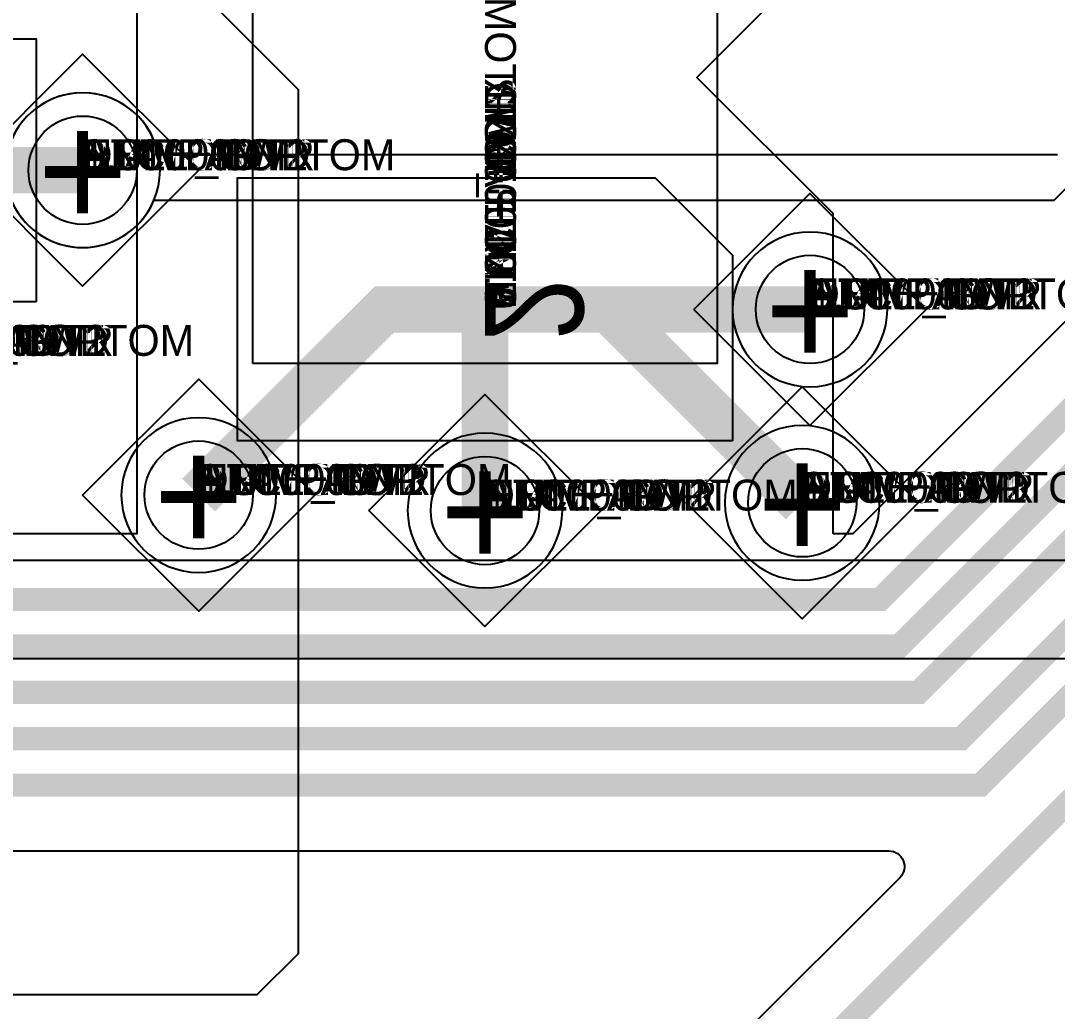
# Model space of a CAD drawing. Extents: x 0 to 323, y 0 to 320.
# Drawn here: x 45 to 51.7, y 5.96 to 12.37 of the extents above; entities that cross this region are included whole.
import ezdxf
from ezdxf.enums import TextEntityAlignment as Align

# ---------------------------------------------------------------- set-up
doc = ezdxf.new("R2010")
doc.units = 0
doc.header["$MEASUREMENT"] = 0
doc.layers.get('0').update_dxf_attribs({"linetype": 'CONTINUOUS'})
for name, color, linetype in [('CDN_FIGURES', 7, 'CONTINUOUS'), ('ETCH_BOTTOM', 7, 'CONTINUOUS'), ('ETCH_GND', 3, 'CONTINUOUS'), ('ETCH_INT1', 4, 'CONTINUOUS'), ('ETCH_INT2', 5, 'CONTINUOUS'), ('ETCH_PWR', 6, 'CONTINUOUS'), ('ETCH_TOP', 2, 'CONTINUOUS'), ('MANUFACTURING_NCLEGEND-1-6', 8, 'CONTINUOUS'), ('PACKAGE_GEOMETRY_ASSEMBLY_TOP', 11, 'CONTINUOUS'), ('PACKAGE_GEOMETRY_PIN_NUMBER', 9, 'CONTINUOUS')]:
    doc.layers.add(name, color=color, linetype=linetype)

# ---------------------------------------------------------------- blocks, each defined once
blk = doc.blocks.new('PAD_INFO')
for tag in ['SHAPE_TYPE', 'PAD_HEIGHT', 'PAD_LAYER', 'PAD_TYPE', 'PAD_WIDTH']:
    blk.add_attdef(tag, (0, 0), '', height=0.2)
at = {"flags": 2}
blk.add_attdef('CDN_TYPE', (0, 0), '', height=0.2, dxfattribs=at)
blk = doc.blocks.new('DRILL_INFO')
at = {"flags": 2}
blk.add_attdef('CDN_TYPE', (0, 0), '', height=0.2, dxfattribs=at)
for tag in ['FSHAPE', 'FCHAR', 'DRILL_HEIGHT', 'DIAMETER', 'PLATED', 'DRILL_WIDTH']:
    blk.add_attdef(tag, (0, 0), '', height=0.2)
blk = doc.blocks.new('VIA0700X0300')
at = {"layer": 'ETCH_BOTTOM'}
blk.add_circle((0, 0), 0.35, dxfattribs=at)
at = {"layer": 'ETCH_GND'}
blk.add_circle((0, 0), 0.35, dxfattribs=at)
at = {"layer": 'ETCH_INT1'}
blk.add_circle((0, 0), 0.35, dxfattribs=at)
at = {"layer": 'ETCH_INT2'}
blk.add_circle((0, 0), 0.35, dxfattribs=at)
at = {"layer": 'ETCH_PWR'}
blk.add_circle((0, 0), 0.35, dxfattribs=at)
at = {"layer": 'ETCH_TOP'}
blk.add_circle((0, 0), 0.35, dxfattribs=at)
ref = blk.add_blockref('PAD_INFO', (0, 0))
ref.add_attrib('PAD_LAYER', 'ETCH_TOP', (0, 0), dxfattribs={"height": 0.2})
ref.add_attrib('SHAPE_TYPE', 'NULL', (0, 0), dxfattribs={"height": 0.2})
ref.add_attrib('PAD_TYPE', 'ANTIPAD', (0, 0), dxfattribs={"height": 0.2})
ref.add_attrib('PAD_WIDTH', '0.000000', (0, 0), dxfattribs={"height": 0.2})
ref.add_attrib('PAD_HEIGHT', '0.000000', (0, 0), dxfattribs={"height": 0.2})
ref = blk.add_blockref('PAD_INFO', (0, 0))
ref.add_attrib('PAD_LAYER', 'ETCH_GND', (0, 0), dxfattribs={"height": 0.2})
ref.add_attrib('SHAPE_TYPE', 'NULL', (0, 0), dxfattribs={"height": 0.2})
ref.add_attrib('PAD_TYPE', 'ANTIPAD', (0, 0), dxfattribs={"height": 0.2})
ref.add_attrib('PAD_WIDTH', '0.000000', (0, 0), dxfattribs={"height": 0.2})
ref.add_attrib('PAD_HEIGHT', '0.000000', (0, 0), dxfattribs={"height": 0.2})
ref = blk.add_blockref('PAD_INFO', (0, 0))
ref.add_attrib('PAD_LAYER', 'ETCH_INT1', (0, 0), dxfattribs={"height": 0.2})
ref.add_attrib('SHAPE_TYPE', 'NULL', (0, 0), dxfattribs={"height": 0.2})
ref.add_attrib('PAD_TYPE', 'ANTIPAD', (0, 0), dxfattribs={"height": 0.2})
ref.add_attrib('PAD_WIDTH', '0.000000', (0, 0), dxfattribs={"height": 0.2})
ref.add_attrib('PAD_HEIGHT', '0.000000', (0, 0), dxfattribs={"height": 0.2})
ref = blk.add_blockref('PAD_INFO', (0, 0))
ref.add_attrib('PAD_LAYER', 'ETCH_INT2', (0, 0), dxfattribs={"height": 0.2})
ref.add_attrib('SHAPE_TYPE', 'NULL', (0, 0), dxfattribs={"height": 0.2})
ref.add_attrib('PAD_TYPE', 'ANTIPAD', (0, 0), dxfattribs={"height": 0.2})
ref.add_attrib('PAD_WIDTH', '0.000000', (0, 0), dxfattribs={"height": 0.2})
ref.add_attrib('PAD_HEIGHT', '0.000000', (0, 0), dxfattribs={"height": 0.2})
ref = blk.add_blockref('PAD_INFO', (0, 0))
ref.add_attrib('PAD_LAYER', 'ETCH_PWR', (0, 0), dxfattribs={"height": 0.2})
ref.add_attrib('SHAPE_TYPE', 'NULL', (0, 0), dxfattribs={"height": 0.2})
ref.add_attrib('PAD_TYPE', 'ANTIPAD', (0, 0), dxfattribs={"height": 0.2})
ref.add_attrib('PAD_WIDTH', '0.000000', (0, 0), dxfattribs={"height": 0.2})
ref.add_attrib('PAD_HEIGHT', '0.000000', (0, 0), dxfattribs={"height": 0.2})
ref = blk.add_blockref('PAD_INFO', (0, 0))
ref.add_attrib('PAD_LAYER', 'ETCH_BOTTOM', (0, 0), dxfattribs={"height": 0.2})
ref.add_attrib('SHAPE_TYPE', 'NULL', (0, 0), dxfattribs={"height": 0.2})
ref.add_attrib('PAD_TYPE', 'ANTIPAD', (0, 0), dxfattribs={"height": 0.2})
ref.add_attrib('PAD_WIDTH', '0.000000', (0, 0), dxfattribs={"height": 0.2})
ref.add_attrib('PAD_HEIGHT', '0.000000', (0, 0), dxfattribs={"height": 0.2})
ref = blk.add_blockref('PAD_INFO', (0, 0))
ref.add_attrib('PAD_LAYER', 'ETCH_TOP', (0, 0), dxfattribs={"height": 0.2})
ref.add_attrib('SHAPE_TYPE', 'NULL', (0, 0), dxfattribs={"height": 0.2})
ref.add_attrib('PAD_TYPE', 'THERMAL', (0, 0), dxfattribs={"height": 0.2})
ref.add_attrib('PAD_WIDTH', '0.000000', (0, 0), dxfattribs={"height": 0.2})
ref.add_attrib('PAD_HEIGHT', '0.000000', (0, 0), dxfattribs={"height": 0.2})
ref = blk.add_blockref('PAD_INFO', (0, 0))
ref.add_attrib('PAD_LAYER', 'ETCH_GND', (0, 0), dxfattribs={"height": 0.2})
ref.add_attrib('SHAPE_TYPE', 'NULL', (0, 0), dxfattribs={"height": 0.2})
ref.add_attrib('PAD_TYPE', 'THERMAL', (0, 0), dxfattribs={"height": 0.2})
ref.add_attrib('PAD_WIDTH', '0.000000', (0, 0), dxfattribs={"height": 0.2})
ref.add_attrib('PAD_HEIGHT', '0.000000', (0, 0), dxfattribs={"height": 0.2})
ref = blk.add_blockref('PAD_INFO', (0, 0))
ref.add_attrib('PAD_LAYER', 'ETCH_INT1', (0, 0), dxfattribs={"height": 0.2})
ref.add_attrib('SHAPE_TYPE', 'NULL', (0, 0), dxfattribs={"height": 0.2})
ref.add_attrib('PAD_TYPE', 'THERMAL', (0, 0), dxfattribs={"height": 0.2})
ref.add_attrib('PAD_WIDTH', '0.000000', (0, 0), dxfattribs={"height": 0.2})
ref.add_attrib('PAD_HEIGHT', '0.000000', (0, 0), dxfattribs={"height": 0.2})
ref = blk.add_blockref('PAD_INFO', (0, 0))
ref.add_attrib('PAD_LAYER', 'ETCH_INT2', (0, 0), dxfattribs={"height": 0.2})
ref.add_attrib('SHAPE_TYPE', 'NULL', (0, 0), dxfattribs={"height": 0.2})
ref.add_attrib('PAD_TYPE', 'THERMAL', (0, 0), dxfattribs={"height": 0.2})
ref.add_attrib('PAD_WIDTH', '0.000000', (0, 0), dxfattribs={"height": 0.2})
ref.add_attrib('PAD_HEIGHT', '0.000000', (0, 0), dxfattribs={"height": 0.2})
ref = blk.add_blockref('PAD_INFO', (0, 0))
ref.add_attrib('PAD_LAYER', 'ETCH_PWR', (0, 0), dxfattribs={"height": 0.2})
ref.add_attrib('SHAPE_TYPE', 'NULL', (0, 0), dxfattribs={"height": 0.2})
ref.add_attrib('PAD_TYPE', 'THERMAL', (0, 0), dxfattribs={"height": 0.2})
ref.add_attrib('PAD_WIDTH', '0.000000', (0, 0), dxfattribs={"height": 0.2})
ref.add_attrib('PAD_HEIGHT', '0.000000', (0, 0), dxfattribs={"height": 0.2})
ref = blk.add_blockref('PAD_INFO', (0, 0))
ref.add_attrib('PAD_LAYER', 'ETCH_BOTTOM', (0, 0), dxfattribs={"height": 0.2})
ref.add_attrib('SHAPE_TYPE', 'NULL', (0, 0), dxfattribs={"height": 0.2})
ref.add_attrib('PAD_TYPE', 'THERMAL', (0, 0), dxfattribs={"height": 0.2})
ref.add_attrib('PAD_WIDTH', '0.000000', (0, 0), dxfattribs={"height": 0.2})
ref.add_attrib('PAD_HEIGHT', '0.000000', (0, 0), dxfattribs={"height": 0.2})
ref = blk.add_blockref('PAD_INFO', (0, 0))
ref.add_attrib('PAD_LAYER', 'ETCH_TOP', (0, 0), dxfattribs={"height": 0.2})
ref.add_attrib('SHAPE_TYPE', 'CIRCLE', (0, 0), dxfattribs={"height": 0.2})
ref.add_attrib('PAD_TYPE', 'REGULAR', (0, 0), dxfattribs={"height": 0.2})
ref.add_attrib('PAD_WIDTH', '0.700000', (0, 0), dxfattribs={"height": 0.2})
ref.add_attrib('PAD_HEIGHT', '0.700000', (0, 0), dxfattribs={"height": 0.2})
ref = blk.add_blockref('PAD_INFO', (0, 0))
ref.add_attrib('PAD_LAYER', 'ETCH_GND', (0, 0), dxfattribs={"height": 0.2})
ref.add_attrib('SHAPE_TYPE', 'CIRCLE', (0, 0), dxfattribs={"height": 0.2})
ref.add_attrib('PAD_TYPE', 'REGULAR', (0, 0), dxfattribs={"height": 0.2})
ref.add_attrib('PAD_WIDTH', '0.700000', (0, 0), dxfattribs={"height": 0.2})
ref.add_attrib('PAD_HEIGHT', '0.700000', (0, 0), dxfattribs={"height": 0.2})
ref = blk.add_blockref('PAD_INFO', (0, 0))
ref.add_attrib('PAD_LAYER', 'ETCH_INT1', (0, 0), dxfattribs={"height": 0.2})
ref.add_attrib('SHAPE_TYPE', 'CIRCLE', (0, 0), dxfattribs={"height": 0.2})
ref.add_attrib('PAD_TYPE', 'REGULAR', (0, 0), dxfattribs={"height": 0.2})
ref.add_attrib('PAD_WIDTH', '0.700000', (0, 0), dxfattribs={"height": 0.2})
ref.add_attrib('PAD_HEIGHT', '0.700000', (0, 0), dxfattribs={"height": 0.2})
ref = blk.add_blockref('PAD_INFO', (0, 0))
ref.add_attrib('PAD_LAYER', 'ETCH_INT2', (0, 0), dxfattribs={"height": 0.2})
ref.add_attrib('SHAPE_TYPE', 'CIRCLE', (0, 0), dxfattribs={"height": 0.2})
ref.add_attrib('PAD_TYPE', 'REGULAR', (0, 0), dxfattribs={"height": 0.2})
ref.add_attrib('PAD_WIDTH', '0.700000', (0, 0), dxfattribs={"height": 0.2})
ref.add_attrib('PAD_HEIGHT', '0.700000', (0, 0), dxfattribs={"height": 0.2})
ref = blk.add_blockref('PAD_INFO', (0, 0))
ref.add_attrib('PAD_LAYER', 'ETCH_PWR', (0, 0), dxfattribs={"height": 0.2})
ref.add_attrib('SHAPE_TYPE', 'CIRCLE', (0, 0), dxfattribs={"height": 0.2})
ref.add_attrib('PAD_TYPE', 'REGULAR', (0, 0), dxfattribs={"height": 0.2})
ref.add_attrib('PAD_WIDTH', '0.700000', (0, 0), dxfattribs={"height": 0.2})
ref.add_attrib('PAD_HEIGHT', '0.700000', (0, 0), dxfattribs={"height": 0.2})
ref = blk.add_blockref('PAD_INFO', (0, 0))
ref.add_attrib('PAD_LAYER', 'ETCH_BOTTOM', (0, 0), dxfattribs={"height": 0.2})
ref.add_attrib('SHAPE_TYPE', 'CIRCLE', (0, 0), dxfattribs={"height": 0.2})
ref.add_attrib('PAD_TYPE', 'REGULAR', (0, 0), dxfattribs={"height": 0.2})
ref.add_attrib('PAD_WIDTH', '0.700000', (0, 0), dxfattribs={"height": 0.2})
ref.add_attrib('PAD_HEIGHT', '0.700000', (0, 0), dxfattribs={"height": 0.2})
ref = blk.add_blockref('DRILL_INFO', (0, 0))
ref.add_attrib('DIAMETER', '0.300000', (0, 0), dxfattribs={"height": 0.2})
ref.add_attrib('PLATED', 'PLATED', (0, 0), dxfattribs={"height": 0.2})
ref.add_attrib('FSHAPE', 'DIAMOND', (0, 0), dxfattribs={"height": 0.2})
ref.add_attrib('FCHAR', '+', (0, 0), dxfattribs={"height": 0.2})
ref.add_attrib('DRILL_WIDTH', '1.500000', (0, 0), dxfattribs={"height": 0.2})
ref.add_attrib('DRILL_HEIGHT', '1.500000', (0, 0), dxfattribs={"height": 0.2})
for tag in ['CDN_TYPE', 'PIN']:
    blk.add_attdef(tag, (0, 0), '', height=0.2)
at = {"flags": 2}
for tag in ['PSTKNAME', 'BBV']:
    blk.add_attdef(tag, (0, 0), '', height=0.2, dxfattribs=at)
blk = doc.blocks.new('FIGURE_DIAMOND')
at = {"layer": 'CDN_FIGURES'}
blk.add_lwpolyline([(-0.5, 0), (0, 0.5), (0.5, 0), (0, -0.5)], close=True, dxfattribs=at)
blk = doc.blocks.new('RC1700X3200TS_C')
at = {"layer": 'ETCH_TOP'}
blk.add_lwpolyline([(-0.85, 1.6), (-0.85, -1.6), (0.85, -1.6), (0.85, 1.1), (0.35, 1.6)], close=True, dxfattribs=at)
ref = blk.add_blockref('PAD_INFO', (0, 0))
ref.add_attrib('PAD_LAYER', 'ETCH_TOP', (0, 0), dxfattribs={"height": 0.2})
ref.add_attrib('SHAPE_TYPE', 'NULL', (0, 0), dxfattribs={"height": 0.2})
ref.add_attrib('PAD_TYPE', 'ANTIPAD', (0, 0), dxfattribs={"height": 0.2})
ref.add_attrib('PAD_WIDTH', '0.000000', (0, 0), dxfattribs={"height": 0.2})
ref.add_attrib('PAD_HEIGHT', '0.000000', (0, 0), dxfattribs={"height": 0.2})
ref = blk.add_blockref('PAD_INFO', (0, 0))
ref.add_attrib('PAD_LAYER', 'ETCH_GND', (0, 0), dxfattribs={"height": 0.2})
ref.add_attrib('SHAPE_TYPE', 'NULL', (0, 0), dxfattribs={"height": 0.2})
ref.add_attrib('PAD_TYPE', 'ANTIPAD', (0, 0), dxfattribs={"height": 0.2})
ref.add_attrib('PAD_WIDTH', '0.000000', (0, 0), dxfattribs={"height": 0.2})
ref.add_attrib('PAD_HEIGHT', '0.000000', (0, 0), dxfattribs={"height": 0.2})
ref = blk.add_blockref('PAD_INFO', (0, 0))
ref.add_attrib('PAD_LAYER', 'ETCH_INT1', (0, 0), dxfattribs={"height": 0.2})
ref.add_attrib('SHAPE_TYPE', 'NULL', (0, 0), dxfattribs={"height": 0.2})
ref.add_attrib('PAD_TYPE', 'ANTIPAD', (0, 0), dxfattribs={"height": 0.2})
ref.add_attrib('PAD_WIDTH', '0.000000', (0, 0), dxfattribs={"height": 0.2})
ref.add_attrib('PAD_HEIGHT', '0.000000', (0, 0), dxfattribs={"height": 0.2})
ref = blk.add_blockref('PAD_INFO', (0, 0))
ref.add_attrib('PAD_LAYER', 'ETCH_INT2', (0, 0), dxfattribs={"height": 0.2})
ref.add_attrib('SHAPE_TYPE', 'NULL', (0, 0), dxfattribs={"height": 0.2})
ref.add_attrib('PAD_TYPE', 'ANTIPAD', (0, 0), dxfattribs={"height": 0.2})
ref.add_attrib('PAD_WIDTH', '0.000000', (0, 0), dxfattribs={"height": 0.2})
ref.add_attrib('PAD_HEIGHT', '0.000000', (0, 0), dxfattribs={"height": 0.2})
ref = blk.add_blockref('PAD_INFO', (0, 0))
ref.add_attrib('PAD_LAYER', 'ETCH_PWR', (0, 0), dxfattribs={"height": 0.2})
ref.add_attrib('SHAPE_TYPE', 'NULL', (0, 0), dxfattribs={"height": 0.2})
ref.add_attrib('PAD_TYPE', 'ANTIPAD', (0, 0), dxfattribs={"height": 0.2})
ref.add_attrib('PAD_WIDTH', '0.000000', (0, 0), dxfattribs={"height": 0.2})
ref.add_attrib('PAD_HEIGHT', '0.000000', (0, 0), dxfattribs={"height": 0.2})
ref = blk.add_blockref('PAD_INFO', (0, 0))
ref.add_attrib('PAD_LAYER', 'ETCH_BOTTOM', (0, 0), dxfattribs={"height": 0.2})
ref.add_attrib('SHAPE_TYPE', 'NULL', (0, 0), dxfattribs={"height": 0.2})
ref.add_attrib('PAD_TYPE', 'ANTIPAD', (0, 0), dxfattribs={"height": 0.2})
ref.add_attrib('PAD_WIDTH', '0.000000', (0, 0), dxfattribs={"height": 0.2})
ref.add_attrib('PAD_HEIGHT', '0.000000', (0, 0), dxfattribs={"height": 0.2})
ref = blk.add_blockref('PAD_INFO', (0, 0))
ref.add_attrib('PAD_LAYER', 'ETCH_TOP', (0, 0), dxfattribs={"height": 0.2})
ref.add_attrib('SHAPE_TYPE', 'NULL', (0, 0), dxfattribs={"height": 0.2})
ref.add_attrib('PAD_TYPE', 'THERMAL', (0, 0), dxfattribs={"height": 0.2})
ref.add_attrib('PAD_WIDTH', '0.000000', (0, 0), dxfattribs={"height": 0.2})
ref.add_attrib('PAD_HEIGHT', '0.000000', (0, 0), dxfattribs={"height": 0.2})
ref = blk.add_blockref('PAD_INFO', (0, 0))
ref.add_attrib('PAD_LAYER', 'ETCH_GND', (0, 0), dxfattribs={"height": 0.2})
ref.add_attrib('SHAPE_TYPE', 'NULL', (0, 0), dxfattribs={"height": 0.2})
ref.add_attrib('PAD_TYPE', 'THERMAL', (0, 0), dxfattribs={"height": 0.2})
ref.add_attrib('PAD_WIDTH', '0.000000', (0, 0), dxfattribs={"height": 0.2})
ref.add_attrib('PAD_HEIGHT', '0.000000', (0, 0), dxfattribs={"height": 0.2})
ref = blk.add_blockref('PAD_INFO', (0, 0))
ref.add_attrib('PAD_LAYER', 'ETCH_INT1', (0, 0), dxfattribs={"height": 0.2})
ref.add_attrib('SHAPE_TYPE', 'NULL', (0, 0), dxfattribs={"height": 0.2})
ref.add_attrib('PAD_TYPE', 'THERMAL', (0, 0), dxfattribs={"height": 0.2})
ref.add_attrib('PAD_WIDTH', '0.000000', (0, 0), dxfattribs={"height": 0.2})
ref.add_attrib('PAD_HEIGHT', '0.000000', (0, 0), dxfattribs={"height": 0.2})
ref = blk.add_blockref('PAD_INFO', (0, 0))
ref.add_attrib('PAD_LAYER', 'ETCH_INT2', (0, 0), dxfattribs={"height": 0.2})
ref.add_attrib('SHAPE_TYPE', 'NULL', (0, 0), dxfattribs={"height": 0.2})
ref.add_attrib('PAD_TYPE', 'THERMAL', (0, 0), dxfattribs={"height": 0.2})
ref.add_attrib('PAD_WIDTH', '0.000000', (0, 0), dxfattribs={"height": 0.2})
ref.add_attrib('PAD_HEIGHT', '0.000000', (0, 0), dxfattribs={"height": 0.2})
ref = blk.add_blockref('PAD_INFO', (0, 0))
ref.add_attrib('PAD_LAYER', 'ETCH_PWR', (0, 0), dxfattribs={"height": 0.2})
ref.add_attrib('SHAPE_TYPE', 'NULL', (0, 0), dxfattribs={"height": 0.2})
ref.add_attrib('PAD_TYPE', 'THERMAL', (0, 0), dxfattribs={"height": 0.2})
ref.add_attrib('PAD_WIDTH', '0.000000', (0, 0), dxfattribs={"height": 0.2})
ref.add_attrib('PAD_HEIGHT', '0.000000', (0, 0), dxfattribs={"height": 0.2})
ref = blk.add_blockref('PAD_INFO', (0, 0))
ref.add_attrib('PAD_LAYER', 'ETCH_BOTTOM', (0, 0), dxfattribs={"height": 0.2})
ref.add_attrib('SHAPE_TYPE', 'NULL', (0, 0), dxfattribs={"height": 0.2})
ref.add_attrib('PAD_TYPE', 'THERMAL', (0, 0), dxfattribs={"height": 0.2})
ref.add_attrib('PAD_WIDTH', '0.000000', (0, 0), dxfattribs={"height": 0.2})
ref.add_attrib('PAD_HEIGHT', '0.000000', (0, 0), dxfattribs={"height": 0.2})
ref = blk.add_blockref('PAD_INFO', (0, 0))
ref.add_attrib('PAD_LAYER', 'ETCH_TOP', (0, 0), dxfattribs={"height": 0.2})
ref.add_attrib('SHAPE_TYPE', 'SHAPE', (0, 0), dxfattribs={"height": 0.2})
ref.add_attrib('PAD_TYPE', 'REGULAR', (0, 0), dxfattribs={"height": 0.2})
ref.add_attrib('PAD_WIDTH', '1.700000', (0, 0), dxfattribs={"height": 0.2})
ref.add_attrib('PAD_HEIGHT', '3.200000', (0, 0), dxfattribs={"height": 0.2})
ref = blk.add_blockref('PAD_INFO', (0, 0))
ref.add_attrib('PAD_LAYER', 'ETCH_GND', (0, 0), dxfattribs={"height": 0.2})
ref.add_attrib('SHAPE_TYPE', 'NULL', (0, 0), dxfattribs={"height": 0.2})
ref.add_attrib('PAD_TYPE', 'REGULAR', (0, 0), dxfattribs={"height": 0.2})
ref.add_attrib('PAD_WIDTH', '0.000000', (0, 0), dxfattribs={"height": 0.2})
ref.add_attrib('PAD_HEIGHT', '0.000000', (0, 0), dxfattribs={"height": 0.2})
ref = blk.add_blockref('PAD_INFO', (0, 0))
ref.add_attrib('PAD_LAYER', 'ETCH_INT1', (0, 0), dxfattribs={"height": 0.2})
ref.add_attrib('SHAPE_TYPE', 'NULL', (0, 0), dxfattribs={"height": 0.2})
ref.add_attrib('PAD_TYPE', 'REGULAR', (0, 0), dxfattribs={"height": 0.2})
ref.add_attrib('PAD_WIDTH', '0.000000', (0, 0), dxfattribs={"height": 0.2})
ref.add_attrib('PAD_HEIGHT', '0.000000', (0, 0), dxfattribs={"height": 0.2})
ref = blk.add_blockref('PAD_INFO', (0, 0))
ref.add_attrib('PAD_LAYER', 'ETCH_INT2', (0, 0), dxfattribs={"height": 0.2})
ref.add_attrib('SHAPE_TYPE', 'NULL', (0, 0), dxfattribs={"height": 0.2})
ref.add_attrib('PAD_TYPE', 'REGULAR', (0, 0), dxfattribs={"height": 0.2})
ref.add_attrib('PAD_WIDTH', '0.000000', (0, 0), dxfattribs={"height": 0.2})
ref.add_attrib('PAD_HEIGHT', '0.000000', (0, 0), dxfattribs={"height": 0.2})
ref = blk.add_blockref('PAD_INFO', (0, 0))
ref.add_attrib('PAD_LAYER', 'ETCH_PWR', (0, 0), dxfattribs={"height": 0.2})
ref.add_attrib('SHAPE_TYPE', 'NULL', (0, 0), dxfattribs={"height": 0.2})
ref.add_attrib('PAD_TYPE', 'REGULAR', (0, 0), dxfattribs={"height": 0.2})
ref.add_attrib('PAD_WIDTH', '0.000000', (0, 0), dxfattribs={"height": 0.2})
ref.add_attrib('PAD_HEIGHT', '0.000000', (0, 0), dxfattribs={"height": 0.2})
ref = blk.add_blockref('PAD_INFO', (0, 0))
ref.add_attrib('PAD_LAYER', 'ETCH_BOTTOM', (0, 0), dxfattribs={"height": 0.2})
ref.add_attrib('SHAPE_TYPE', 'NULL', (0, 0), dxfattribs={"height": 0.2})
ref.add_attrib('PAD_TYPE', 'REGULAR', (0, 0), dxfattribs={"height": 0.2})
ref.add_attrib('PAD_WIDTH', '0.000000', (0, 0), dxfattribs={"height": 0.2})
ref.add_attrib('PAD_HEIGHT', '0.000000', (0, 0), dxfattribs={"height": 0.2})
ref = blk.add_blockref('DRILL_INFO', (0, 0))
ref.add_attrib('DIAMETER', '0.000000', (0, 0), dxfattribs={"height": 0.2})
ref.add_attrib('PLATED', 'PLATED', (0, 0), dxfattribs={"height": 0.2})
ref.add_attrib('FSHAPE', 'NULL', (0, 0), dxfattribs={"height": 0.2})
ref.add_attrib('DRILL_WIDTH', '0.000000', (0, 0), dxfattribs={"height": 0.2})
ref.add_attrib('DRILL_HEIGHT', '0.000000', (0, 0), dxfattribs={"height": 0.2})
for tag in ['CDN_TYPE', 'PIN']:
    blk.add_attdef(tag, (0, 0), '', height=0.2)
at = {"flags": 2}
for tag in ['PSTKNAME', 'BBV']:
    blk.add_attdef(tag, (0, 0), '', height=0.2, dxfattribs=at)
blk = doc.blocks.new('F136')
at = {"layer": 'PACKAGE_GEOMETRY_ASSEMBLY_TOP'}
blk.add_lwpolyline([(-3.35, -1.5), (0.35, -1.5), (0.35, 1.5), (-3.35, 1.5)], close=True, dxfattribs=at)
at = {"layer": 'ETCH_TOP'}
ref = blk.add_blockref('RC1700X3200TS_C', (-3, 0), dxfattribs=at)
ref.add_attrib('CDN_TYPE', 'PIN', (0, 0), dxfattribs={"height": 0.2})
ref.add_attrib('PIN', '2', (0, 0), dxfattribs={"height": 0.2})
at = {"flags": 2}
for tag in ['SYMBOL_TYPE', 'CDN_TYPE', 'REFDES']:
    blk.add_attdef(tag, (0, 0), '', height=0.2, dxfattribs=at)

msp = doc.modelspace()

# ---------------------------------------------------------------- linework, layer by layer
at = {"layer": 'ETCH_BOTTOM'}
for points, format in [([(52.9, 8.445, 0.15, 0.15, 0), (48.57, 4.115, 0.15, 0.15, 0), (11.494, 4.115, 0.15, 0.15, 0), (9.95, 5.659, 0.15, 0.15, 0), (9.95, 9.55, 0.15, 0.15, 0), (4.325, 15.175, 0.15, 0.15, 0), (4.325, 51.4382, 0.15, 0.15, 0), (18.3118, 65.425, 0.15, 0.15, 0), (18.7882, 65.425, 0.15, 0.15, 0), (19.125, 65.0882, 0.15, 0.15, 0), (19.125, 64.1618, 0.15, 0.15, 0), (19.7118, 63.575, 0.15, 0.15, 0), (24.0882, 63.575, 0.15, 0.15, 0), (25.8, 65.2868, 0.15, 0.15, 0), (25.8, 68.35, 0.15, 0.15, 0)], "xyseb"), ([(74.65, 40.45, 0.15, 0.15, 0), (72.625, 38.425, 0.15, 0.15, 0), (72.625, 34.1118, 0.15, 0.15, 0), (72.375, 33.8618, 0.15, 0.15, 0), (72.375, 18.3375, 0.15, 0.15, 0), (65.1625, 11.125, 0.15, 0.15, 0), (53.4777, 11.125, 0.15, 0.15, 0), (50.6777, 8.325, 0.15, 0.15, 0), (36.225, 8.325, 0.15, 0.15, 0), (33.85, 10.7, 0.15, 0.15, 0)], "xyseb"), ([(29.65, 9.45, 0.15, 0.15, 0), (31.075, 8.025, 0.15, 0.15, 0), (50.802, 8.025, 0.15, 0.15, 0), (52.527, 9.75, 0.15, 0.15, 0), (64.2118, 9.75, 0.15, 0.15, 0), (72.675, 18.2132, 0.15, 0.15, 0), (72.675, 33.7375, 0.15, 0.15, 0), (72.925, 33.9875, 0.15, 0.15, 0), (72.925, 35.225, 0.15, 0.15, 0), (73.2, 35.5, 0.15, 0.15, 0)], "xyseb"), ([(72.05, 34.35, 0.15, 0.15, 0), (72.05, 31.1001, 0.15, 0.15, 0), (72.075, 31.0751, 0.15, 0.15, 0), (72.075, 18.4618, 0.15, 0.15, 0), (65.0382, 11.425, 0.15, 0.15, 0), (53.3534, 11.425, 0.15, 0.15, 0), (50.5534, 8.625, 0.15, 0.15, 0), (37.825, 8.625, 0.15, 0.15, 0), (31.75, 14.7, 0.15, 0.15, 0), (31.75, 22.6, 0.15, 0.15, 0)], "xyseb"), ([(27.05, 9.3, 0.15, 0.15, 0), (28.625, 7.725, 0.15, 0.15, 0), (51.0764, 7.725, 0.15, 0.15, 0), (52.8014, 9.45, 0.15, 0.15, 0), (64.3361, 9.45, 0.15, 0.15, 0), (73.35, 18.4639, 0.15, 0.15, 0), (73.35, 33.05, 0.15, 0.15, 0)], "xyseb"), ([(74.2, 32.05, 0.15, 0.15, 0), (74.2, 17.5868, 0.15, 0.15, 0), (65.7632, 9.15, 0.15, 0.15, 0), (52.9257, 9.15, 0.15, 0.15, 0), (51.2007, 7.425, 0.15, 0.15, 0), (26.425, 7.425, 0.15, 0.15, 0), (24.5, 9.35, 0.15, 0.15, 0), (24.45, 9.35, 0.15, 0.15, 0)], "xyseb"), ([(42.9999, 17.7001), (42.9999, 14.8999), (45.7499, 14.8999), (45.7499, 14.6195), (45.7173, 14.607, 0.543098), (45.4903, 13.5403), (45.7499, 13.2807), (45.7499, 9.0501), (38.0011, 9.0501), (32.1751, 14.8761), (32.1751, 21.1999)], "xyb"), ([(48, 10.5, 0.3, 0.3, 0), (47.35, 10.5, 0.3, 0.3, 0), (46.15, 9.3, 0.3, 0.3, 0)], "xyseb"), ([(48, 10.5, 0.3, 0.3, 0), (48.8, 10.5, 0.3, 0.3, 0)], "xyseb"), ([(48, 10.5, 0.3, 0.3, 0), (48, 9.2, 0.3, 0.3, 0)], "xyseb"), ([(48.8, 10.5, 0.3, 0.3, 0), (50.05, 9.25, 0.3, 0.3, 0)], "xyseb"), ([(48.8, 10.5, 0.3, 0.3, 0), (50.1, 10.5, 0.3, 0.3, 0)], "xyseb"), ([(24.4975, 8.7514), (26.2489, 6.9999), (50.6089, 6.9999, -0.668179), (50.6806, 6.8268), (49.6108, 5.757), (20.352, 5.757)], "xyb")]:
    msp.add_lwpolyline(points, format=format, dxfattribs=at)
msp.add_lwpolyline([(50.2501, 9.0501), (50.2501, 11.1193), (49.3694, 12), (50.2501, 12.8807), (50.2501, 14.3389), (50.4254, 14.3389), (56.4768, 20.3903, -0.668179), (56.6499, 20.3186), (56.6499, 16.5499), (57.5036, 16.5499), (57.5178, 16.5226, 0.217433), (57.9109, 16.2162), (57.9499, 16.207), (57.9499, 13.5999), (61.4999, 13.5999), (61.4999, 13.2249), (63.781, 13.2249), (63.781, 11.8501), (53.1773, 11.8501), (50.3773, 9.0501)], format="xyb", close=True, dxfattribs=at)
at = {"layer": 'ETCH_INT1'}
for points in [[(51.7, 11.5), (45.8915, 11.5), (45.881, 11.5368, 0.75525), (44.919, 11.5368), (44.9085, 11.5), (43.3915, 11.5), (43.381, 11.5368, 0.75525), (42.419, 11.5368), (42.4085, 11.5), (40.15, 11.5), (36.033, 15.617), (36.033, 17.538), (36, 17.538), (35.6, 17.938), (35.6, 24.4), (35.65, 24.45), (39.15, 24.45), (43.775, 19.825), (45.425, 19.825), (45.85, 20.25), (52.55, 20.25)], [(35.342, 17.688), (35.633, 17.397), (35.836, 17.397), (35.836, 15.13), (39.76, 11.206), (42.438, 11.206), (42.452, 11.1778, 0.620261), (43.348, 11.1778), (43.362, 11.206), (44.938, 11.206), (44.952, 11.1778, 0.620261), (45.848, 11.1778), (45.862, 11.206), (51.678, 11.206), (52.346, 11.874)]]:
    msp.add_lwpolyline(points, format="xyb", dxfattribs=at)
for points in [[(50.1, 11.0001, 1), (50.1, 9.9999, 1)], [(46.15, 9.8001, 1), (46.15, 8.7999, 1)], [(50.05, 9.7501, 1), (50.05, 8.7499, 1)], [(48, 9.7001, 1), (48, 8.6999, 1)]]:
    msp.add_lwpolyline(points, format="xyb", close=True, dxfattribs=at)
at = {"layer": 'ETCH_INT2'}
for points in [[(53.488, 8.241), (17.699, 8.241), (17.699, 15.3749), (15.6508, 15.3749), (15.6478, 15.3274, -1.245407), (13.4899, 15.95, 0.569164), (13.4009, 16.0999), (13.0591, 16.0999, 0.569164), (12.9701, 15.95, -2.149371), (11.2461, 16.3017, 0.448627), (11.2549, 16.4529), (8.2499, 19.4579), (8.2499, 64.4995)], [(60.1357, 32.25), (18.106, 32.25), (18.106, 16.2251), (34.9362, 16.2251), (34.9481, 16.232, -1.740689), (34.9481, 15.368), (34.9362, 15.3749), (18.106, 15.3749), (18.106, 8.88), (23.9747, 8.88, 0.62357), (24.0548, 9.0435, -2.041056), (24.8452, 9.0435), (24.8452, 9.0435, 0.62357), (24.9253, 8.88), (26.5398, 8.88, 0.588936), (26.6258, 9.0351, -1.803436), (27.4742, 9.0351, 0.588936), (27.5602, 8.88), (29.2729, 8.88, 0.707802), (29.3365, 9.0604, -2.837864), (29.9635, 9.0604, 0.707802), (30.0271, 8.88), (63.856, 8.88)]]:
    msp.add_lwpolyline(points, format="xyb", dxfattribs=at)
at = {"layer": 'ETCH_PWR'}
for points in [[(45.4, 11.9001, 1), (45.4, 10.8999, 1)], [(50.1, 11.0001, 1), (50.1, 9.9999, 1)], [(46.15, 9.8001, 1), (46.15, 8.7999, 1)], [(50.05, 9.7501, 1), (50.05, 8.7499, 1)], [(48, 9.7001, 1), (48, 8.6999, 1)]]:
    msp.add_lwpolyline(points, format="xyb", close=True, dxfattribs=at)
at = {"layer": 'ETCH_TOP'}
for points in [[(35.152, 6.069), (34.487, 6.734), (34.487, 14.382), (34.687, 14.582), (41.405, 14.582), (42.469, 13.518), (42.469, 12.454), (46.26, 12.454), (46.792, 11.922), (46.792, 6.335), (46.526, 6.069)], [(45.1001, 10.5499), (43.0999, 10.5499), (43.0999, 12.2501), (45.1001, 12.2501)]]:
    msp.add_lwpolyline(points, close=True, dxfattribs=at)
msp.add_lwpolyline([(44.1, 11.4, 0.3, 0.3, 0), (45.4, 11.4, 0.3, 0.3, 0)], format="xyseb", dxfattribs=at)

# ---------------------------------------------------------------- block references
at = {"xscale": -1, "rotation": 270}
msp.add_blockref('F136', (48, 13.5), dxfattribs=at)
at = {"layer": 'ETCH_TOP'}
for p in [(45.4, 11.4), (50.1, 10.5), (44.1, 10.2), (46.15, 9.3), (50.05, 9.25), (48, 9.2)]:
    msp.add_blockref('VIA0700X0300', p, dxfattribs=at)
at = {"layer": 'MANUFACTURING_NCLEGEND-1-6', "xscale": 1.5, "yscale": 1.5}
for p in [(45.4, 11.4), (50.1, 10.5), (46.15, 9.3), (50.05, 9.25), (48, 9.2)]:
    msp.add_blockref('FIGURE_DIAMOND', p, dxfattribs=at)

# ---------------------------------------------------------------- texts
at = {"layer": 'MANUFACTURING_NCLEGEND-1-6'}
for p in [(45.4, 11.4), (50.1, 10.5), (46.15, 9.3), (48, 9.2), (50.05, 9.25)]:
    msp.add_text('+', height=0.75, dxfattribs=at).set_placement(p, align=Align.MIDDLE_CENTER)
at = {"layer": 'PACKAGE_GEOMETRY_PIN_NUMBER', "text_generation_flag": 2, "width": 0.88}
msp.add_text('2', height=0.635, rotation=270, dxfattribs=at).set_placement((48, 10.5), align=Align.CENTER)

doc.saveas('drawing.dxf')
